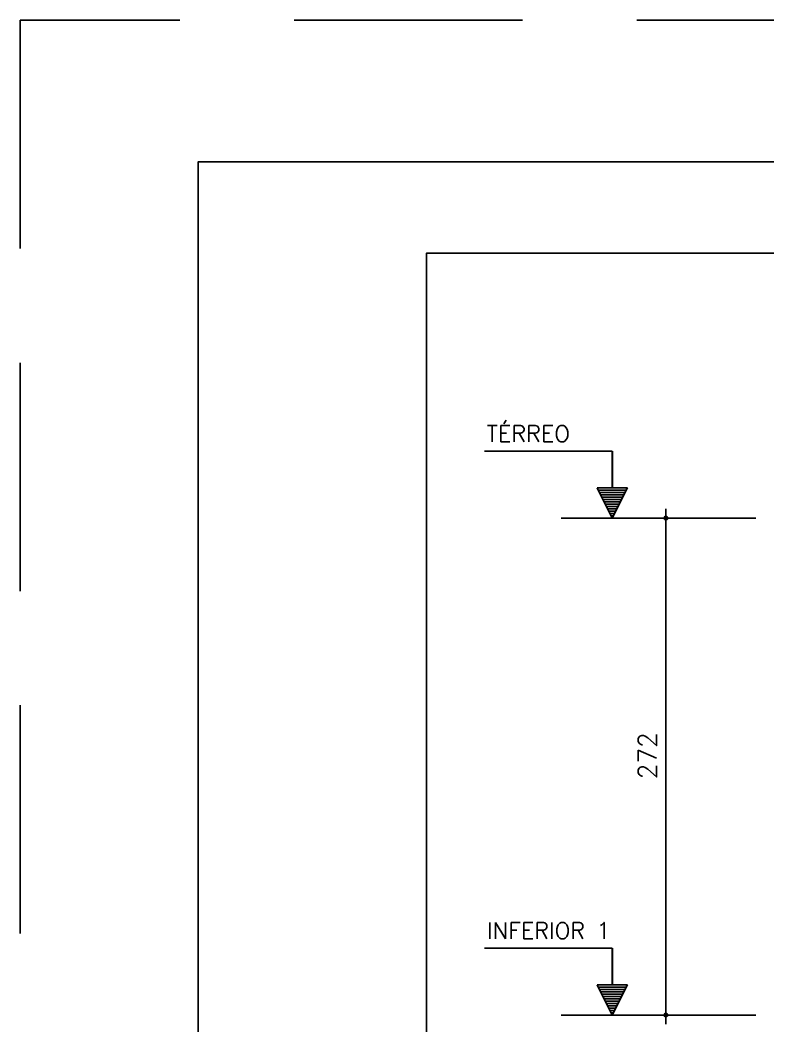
# Model space of a CAD drawing. Extents: x -1.9 to 86, y -1.6 to 60.9.
# Drawn here: x -1.95 to 6.24, y 49.93 to 60.95 of the extents above; entities that cross this region are included whole.
import ezdxf

# ---------------------------------------------------------------- set-up
doc = ezdxf.new("R2010")
doc.units = 0
doc.header["$MEASUREMENT"] = 0
doc.linetypes.add('HIDDEN', pattern=[0.375, 0.25, -0.125])
doc.layers.get('0').update_dxf_attribs({"linetype": 'CONTINUOUS'})
doc.layers.get('Defpoints').update_dxf_attribs({"linetype": 'CONTINUOUS'})
for name, color, linetype in [('ARQ_FOLHA', 7, 'CONTINUOUS'), ('PENA_01', 1, 'CONTINUOUS'), ('PENA_02', 2, 'CONTINUOUS'), ('PENA_03', 3, 'CONTINUOUS')]:
    doc.layers.add(name, color=color, linetype=linetype)
doc.styles.get("Standard").update_dxf_attribs({"font": 'ROMANS.SHX'})

# ---------------------------------------------------------------- blocks, each defined once
blk = doc.blocks.new('FOLHA A1 - 841 X 594')
at = {"layer": 'ARQ_FOLHA', "color": 1}
for points in [[(-841, 0), (0, 0), (0, 594), (-841, 594)], [(-816, 10), (-10, 10), (-10, 584), (-816, 584)]]:
    blk.add_lwpolyline(points, close=True, dxfattribs=at)
at = {"layer": 'Defpoints', "color": 8, "linetype": 'HIDDEN', "ltscale": 100}
blk.add_lwpolyline([(-860.5, 609.5), (-860.5, -15.5), (19.5, -15.5), (19.5, 609.5)], close=True, dxfattribs=at)
blk = doc.blocks.new('*U24')
blk.add_blockref('FOLHA A1 - 841 X 594', (0, 0))

msp = doc.modelspace()

# ---------------------------------------------------------------- linework, layer by layer
at = {"layer": 'PENA_01', "linetype": 'Continuous'}
for p, q in [((3.973185, 55.493578), (6.104048, 55.493578)), ((3.973185, 50.053578), (6.104048, 50.053578))]:
    msp.add_line(p, q, dxfattribs=at)
at = {"layer": 'PENA_02', "linetype": 'Continuous'}
for centre, radius in [((5.11933, 55.493578), 0.02), ((5.11933, 55.493578), 0.01), ((5.11933, 50.053578), 0.02), ((5.11933, 50.053578), 0.01)]:
    msp.add_circle(centre, radius, dxfattribs=at)
at = {"layer": 'PENA_03', "linetype": 'Continuous'}
for p, q in [((4.532183, 56.225443), (3.132183, 56.225443)), ((4.532183, 55.825443), (4.532183, 56.225443)), ((4.533583, 55.825443), (4.533583, 56.226843)), ((4.532883, 55.493578), (4.36695, 55.825443)), ((4.36695, 55.825443), (4.532183, 55.825443)), ((4.532883, 55.4967), (4.369206, 55.824052)), ((4.696559, 55.824052), (4.369206, 55.824052)), ((4.698816, 55.825443), (4.532883, 55.493578)), ((4.696559, 55.824053), (4.532883, 55.496699)), ((4.533583, 55.825443), (4.698816, 55.825443)), ((4.686052, 55.799915), (4.379714, 55.799915)), ((4.673288, 55.774387), (4.392478, 55.774387)), ((4.660524, 55.748859), (4.405242, 55.748859)), ((4.647759, 55.723331), (4.418006, 55.723331)), ((4.634995, 55.697803), (4.43077, 55.697803)), ((4.622231, 55.672275), (4.443534, 55.672275)), ((4.609467, 55.646747), (4.456298, 55.646747)), ((4.596703, 55.621219), (4.469062, 55.621219)), ((4.583939, 55.595691), (4.481826, 55.595691)), ((4.571175, 55.570163), (4.49459, 55.570163)), ((4.558411, 55.544634), (4.507354, 55.544634)), ((4.545647, 55.519106), (4.520119, 55.519106)), ((5.11933, 49.953045), (5.11933, 55.593578)), ((4.532183, 50.785443), (3.132183, 50.785443)), ((4.532183, 50.385443), (4.532183, 50.785443)), ((4.533583, 50.385443), (4.533583, 50.786843)), ((4.532883, 50.053578), (4.36695, 50.385443)), ((4.36695, 50.385443), (4.532183, 50.385443)), ((4.532883, 50.0567), (4.369206, 50.384052)), ((4.696559, 50.384052), (4.369206, 50.384052)), ((4.686052, 50.359915), (4.379714, 50.359915)), ((4.673288, 50.334387), (4.392478, 50.334387)), ((4.698816, 50.385443), (4.532883, 50.053578)), ((4.696559, 50.384053), (4.532883, 50.056699)), ((4.533583, 50.385443), (4.698816, 50.385443)), ((4.660524, 50.308859), (4.405242, 50.308859)), ((4.647759, 50.283331), (4.418006, 50.283331)), ((4.634995, 50.257803), (4.43077, 50.257803)), ((4.622231, 50.232275), (4.443534, 50.232275)), ((4.609467, 50.206747), (4.456298, 50.206747)), ((4.596703, 50.181219), (4.469062, 50.181219)), ((4.583939, 50.155691), (4.481826, 50.155691)), ((4.571175, 50.130163), (4.49459, 50.130163)), ((4.558411, 50.104634), (4.507354, 50.104634)), ((4.545647, 50.079106), (4.520119, 50.079106))]:
    msp.add_line(p, q, dxfattribs=at)

# ---------------------------------------------------------------- block references
at = {"xscale": 0.09999999999999938, "yscale": 0.09999999999999938, "zscale": 0.09999999999999938}
msp.add_blockref('*U24', (84.1, -0.004999), dxfattribs=at)

# ---------------------------------------------------------------- texts
at = {"layer": 'PENA_03', "linetype": 'Continuous'}
for s, p in [('TÉRREO', (3.157889, 56.327317)), ('INFERIOR 1', (3.162455, 50.887317))]:
    msp.add_text(s, height=0.18, dxfattribs=at).set_placement(p)
msp.add_text('272', height=0.2, rotation=90, dxfattribs=at).set_placement((5.017026, 52.634975))

doc.saveas('drawing.dxf')
